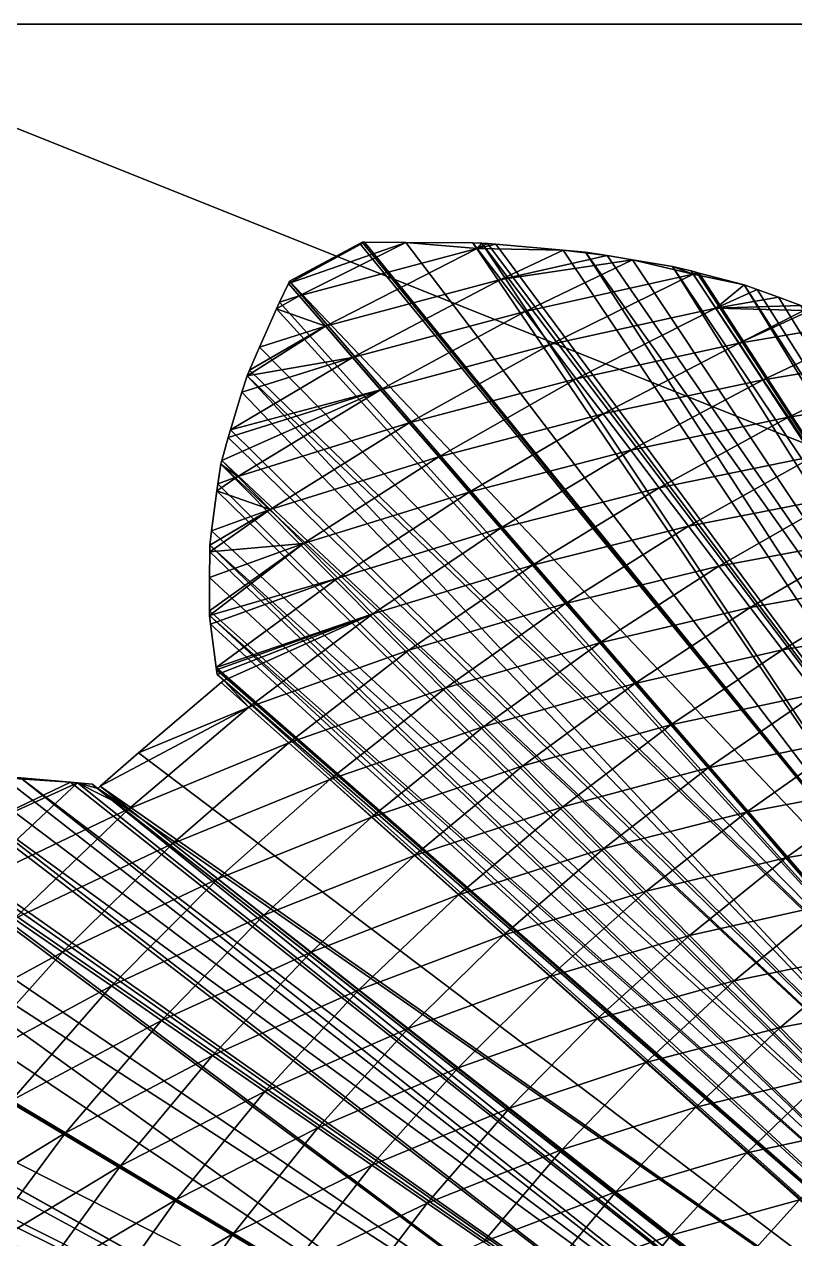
# Model space of a CAD drawing. Extents: x -33.1 to 33.1, y -27.2 to 27.2.
# Drawn here: x -22.09 to -13.72, y 11.81 to 25 of the extents above; entities that cross this region are included whole.
import ezdxf

# ---------------------------------------------------------------- set-up
doc = ezdxf.new("R2010")
doc.units = 0
doc.header["$MEASUREMENT"] = 0
for name, color, linetype in [('ObjLayer', 2, 'Continuous'), ('STL2DXF', 7, 'Continuous'), ('Temp', 7, 'Continuous')]:
    doc.layers.add(name, color=color, linetype=linetype)

msp = doc.modelspace()

# ---------------------------------------------------------------- linework, layer by layer
at = {"layer": 'ObjLayer'}
for p, q in [((-25, 25), (25, 25)), ((-25, 25, 4), (25, 25, 4)), ((-18.443, 22.621, 28.04), (-19.207, 22.211, 27.908)), ((-18.393, 22.634, 28.021), (-18.443, 22.621, 28.04)), ((-17.944, 22.631, 27.6), (-18.393, 22.634, 28.021)), ((-11.269, 13.849, 36.5), (-18.393, 22.634, 28.021)), ((-17.216, 22.627, 26.917), (-17.944, 22.631, 27.6)), ((-17.118, 22.624, 26.828), (-17.216, 22.627, 26.917)), ((-17.056, 22.619, 26.764), (-17.118, 22.624, 26.828)), ((-16.969, 22.612, 26.674), (-17.056, 22.619, 26.764)), ((-16.237, 22.547, 25.926), (-16.969, 22.612, 26.674)), ((-15.993, 22.525, 25.677), (-16.237, 22.547, 25.926)), ((-15.758, 22.488, 25.405), (-15.993, 22.525, 25.677)), ((-15.482, 22.443, 25.09), (-15.758, 22.488, 25.405)), ((-15.049, 22.371, 24.596), (-15.482, 22.443, 25.09)), ((-14.848, 22.322, 24.336), (-15.049, 22.371, 24.596)), ((-14.783, 22.305, 24.253), (-14.848, 22.322, 24.336)), ((-14.758, 22.299, 24.222), (-14.783, 22.305, 24.253)), ((-14.272, 22.17, 23.614), (-14.758, 22.299, 24.222)), ((-19.22, 22.186, 27.868), (-19.316, 21.984, 27.561)), ((-19.207, 22.211, 27.908), (-19.22, 22.186, 27.868)), ((-19.22, 22.186, 27.868), (-11.678, 13.506, 36.5)), ((-14.13, 22.119, 23.412), (-14.272, 22.17, 23.614)), ((-13.899, 22.037, 23.084), (-14.13, 22.119, 23.412)), ((-13.656, 21.948, 22.743), (-13.899, 22.037, 23.084)), ((-19.348, 21.912, 27.455), (-19.534, 21.496, 26.843)), ((-19.316, 21.984, 27.561), (-19.348, 21.912, 27.455)), ((-19.534, 21.496, 26.843), (-19.641, 21.244, 26.483)), ((-19.641, 21.244, 26.483), (-19.667, 21.182, 26.394)), ((-19.667, 21.182, 26.394), (-19.725, 21.004, 26.125)), ((-19.725, 21.004, 26.125), (-19.848, 20.595, 25.523)), ((-19.848, 20.595, 25.523), (-19.872, 20.514, 25.403)), ((-19.872, 20.514, 25.403), (-19.941, 20.265, 25.05)), ((-19.952, 20.223, 24.992), (-19.985, 20.011, 24.68)), ((-19.941, 20.265, 25.05), (-19.952, 20.223, 24.992)), ((-19.996, 19.935, 24.571), (-20.055, 19.499, 23.952)), ((-19.985, 20.011, 24.68), (-19.996, 19.935, 24.571)), ((-20.055, 19.499, 23.952), (-20.073, 19.345, 23.738)), ((-20.074, 19.271, 23.63), (-20.078, 18.993, 23.22)), ((-20.073, 19.345, 23.738), (-20.074, 19.271, 23.63)), ((-20.078, 18.993, 23.22), (-20.077, 18.631, 22.703)), ((-20.077, 18.631, 22.703), (-20.077, 18.58, 22.631)), ((-20.077, 18.58, 22.631), (-20.066, 18.488, 22.489)), ((-20.066, 18.488, 22.489), (-20.004, 18.016, 21.791)), ((-20.004, 18.016, 21.791), (-20, 17.991, 21.754)), ((-20, 17.991, 21.754), (-19.993, 17.94, 21.68)), ((-19.993, 17.94, 21.68), (-19.922, 17.876, 21.536)), ((-19.949, 17.853, 21.53), (-20.846, 17.088, 21.363)), ((-19.922, 17.876, 21.536), (-19.949, 17.853, 21.53)), ((-9.335, 8.385, 36.5), (-19.922, 17.876, 21.536)), ((-20.846, 17.088, 21.363), (-21.263, 16.727, 21.288)), ((-21.584, 16.771, 21.631), (-22.129, 16.817, 22.194)), ((-21.511, 16.764, 21.557), (-21.584, 16.771, 21.631)), ((-21.349, 16.749, 21.393), (-21.511, 16.764, 21.557)), ((-21.29, 16.703, 21.284), (-21.349, 16.749, 21.393)), ((-21.263, 16.727, 21.288), (-21.29, 16.703, 21.284)), ((-21.263, 16.727, 21.288), (-9.894, 7.759, 36.5)), ((-15.324, 9.161, 36.5), (-27.009, 16.176, 26.274)), ((-27.688, 15.443, 26.16), (-15.591, 8.699, 36.5))]:
    msp.add_line(p, q, dxfattribs=at)
at = {"layer": 'STL2DXF'}
for points in [[(25, 5), (-25, 25), (25, 25)], [(-25, 5, 4), (25, 25, 4), (-25, 25, 4)], [(25, 25, 4), (-25, 5, 4), (-1.71, 11.885, 4)], [(25, 25, 4), (-25, 25), (-25, 25, 4)], [(-25, 25), (25, 25, 4), (25, 25)], [(-17.944, 22.631, 27.6), (-19.22, 22.186, 27.868), (-18.393, 22.634, 28.021)], [(-18.393, 22.634, 28.021), (-19.22, 22.186, 27.868), (-18.443, 22.621, 28.04)], [(-17.944, 22.631, 27.6), (-19.103, 22.05, 27.482), (-19.22, 22.186, 27.868)], [(-18.443, 22.621, 28.04), (-19.22, 22.186, 27.868), (-19.207, 22.211, 27.908)], [(-17.171, 22.567, 26.753), (-19.103, 22.05, 27.482), (-17.944, 22.631, 27.6)], [(-17.171, 22.567, 26.753), (-18.817, 21.721, 26.579), (-19.103, 22.05, 27.482)], [(-16.914, 22.229, 25.859), (-18.817, 21.721, 26.579), (-17.171, 22.567, 26.753)], [(-17.171, 22.567, 26.753), (-17.944, 22.631, 27.6), (-17.216, 22.627, 26.917)], [(-17.118, 22.624, 26.828), (-17.171, 22.567, 26.753), (-17.216, 22.627, 26.917)], [(-17.056, 22.619, 26.764), (-17.171, 22.567, 26.753), (-17.118, 22.624, 26.828)], [(-16.969, 22.612, 26.674), (-17.171, 22.567, 26.753), (-17.056, 22.619, 26.764)], [(-16.237, 22.547, 25.926), (-17.171, 22.567, 26.753), (-16.969, 22.612, 26.674)], [(-16.237, 22.547, 25.926), (-16.914, 22.229, 25.859), (-17.171, 22.567, 26.753)], [(-15.758, 22.488, 25.405), (-16.914, 22.229, 25.859), (-16.237, 22.547, 25.926)], [(-15.482, 22.443, 25.09), (-16.914, 22.229, 25.859), (-15.758, 22.488, 25.405)], [(-15.482, 22.443, 25.09), (-16.649, 21.881, 24.972), (-16.914, 22.229, 25.859)], [(-14.825, 22.287, 24.25), (-16.649, 21.881, 24.972), (-15.482, 22.443, 25.09)], [(-15.758, 22.488, 25.405), (-16.237, 22.547, 25.926), (-15.993, 22.525, 25.677)], [(-14.825, 22.287, 24.25), (-15.482, 22.443, 25.09), (-15.049, 22.371, 24.596)], [(-14.825, 22.287, 24.25), (-16.376, 21.522, 24.09), (-16.649, 21.881, 24.972)], [(-14.579, 21.918, 23.371), (-16.376, 21.522, 24.09), (-14.825, 22.287, 24.25)], [(-14.825, 22.287, 24.25), (-15.049, 22.371, 24.596), (-14.848, 22.322, 24.336)], [(-14.783, 22.305, 24.253), (-14.825, 22.287, 24.25), (-14.848, 22.322, 24.336)], [(-14.758, 22.299, 24.222), (-14.825, 22.287, 24.25), (-14.783, 22.305, 24.253)], [(-14.272, 22.17, 23.614), (-14.825, 22.287, 24.25), (-14.758, 22.299, 24.222)], [(-14.272, 22.17, 23.614), (-14.579, 21.918, 23.371), (-14.825, 22.287, 24.25)], [(-19.103, 22.05, 27.482), (-19.316, 21.984, 27.561), (-19.22, 22.186, 27.868)], [(-16.914, 22.229, 25.859), (-18.523, 21.381, 25.683), (-18.817, 21.721, 26.579)], [(-16.649, 21.881, 24.972), (-18.523, 21.381, 25.683), (-16.914, 22.229, 25.859)], [(-14.13, 22.119, 23.412), (-14.579, 21.918, 23.371), (-14.272, 22.17, 23.614)], [(-12.829, 22.224, 22.631), (-14.325, 21.536, 22.496), (-13.623, 21.894, 22.623)], [(-12.602, 21.831, 21.755), (-14.325, 21.536, 22.496), (-12.829, 22.224, 22.631)], [(-18.817, 21.721, 26.579), (-19.348, 21.912, 27.455), (-19.103, 22.05, 27.482)], [(-19.103, 22.05, 27.482), (-19.348, 21.912, 27.455), (-19.316, 21.984, 27.561)], [(-13.899, 22.037, 23.084), (-14.579, 21.918, 23.371), (-14.13, 22.119, 23.412)], [(-13.656, 21.948, 22.743), (-14.579, 21.918, 23.371), (-13.899, 22.037, 23.084)], [(-18.817, 21.721, 26.579), (-19.534, 21.496, 26.843), (-19.348, 21.912, 27.455)], [(-14.579, 21.918, 23.371), (-16.094, 21.152, 23.213), (-16.376, 21.522, 24.09)], [(-14.325, 21.536, 22.496), (-16.094, 21.152, 23.213), (-14.579, 21.918, 23.371)], [(-13.623, 21.894, 22.623), (-14.579, 21.918, 23.371), (-13.656, 21.948, 22.743)], [(-13.623, 21.894, 22.623), (-14.325, 21.536, 22.496), (-14.579, 21.918, 23.371)], [(-16.649, 21.881, 24.972), (-18.22, 21.031, 24.795), (-18.523, 21.381, 25.683)], [(-16.376, 21.522, 24.09), (-18.22, 21.031, 24.795), (-16.649, 21.881, 24.972)], [(-12.602, 21.831, 21.755), (-14.063, 21.141, 21.624), (-14.325, 21.536, 22.496)], [(-12.366, 21.422, 20.881), (-14.063, 21.141, 21.624), (-12.602, 21.831, 21.755)], [(-18.523, 21.381, 25.683), (-19.667, 21.182, 26.394), (-18.817, 21.721, 26.579)], [(-18.817, 21.721, 26.579), (-19.667, 21.182, 26.394), (-19.641, 21.244, 26.483)], [(-18.817, 21.721, 26.579), (-19.641, 21.244, 26.483), (-19.534, 21.496, 26.843)], [(-16.376, 21.522, 24.09), (-17.908, 20.672, 23.913), (-18.22, 21.031, 24.795)], [(-16.094, 21.152, 23.213), (-17.908, 20.672, 23.913), (-16.376, 21.522, 24.09)], [(-14.325, 21.536, 22.496), (-15.803, 20.769, 22.341), (-16.094, 21.152, 23.213)], [(-14.063, 21.141, 21.624), (-15.803, 20.769, 22.341), (-14.325, 21.536, 22.496)], [(-18.22, 21.031, 24.795), (-19.848, 20.595, 25.523), (-18.523, 21.381, 25.683)], [(-18.523, 21.381, 25.683), (-19.848, 20.595, 25.523), (-19.725, 21.004, 26.125)], [(-18.523, 21.381, 25.683), (-19.725, 21.004, 26.125), (-19.667, 21.182, 26.394)], [(-12.366, 21.422, 20.881), (-13.791, 20.733, 20.755), (-14.063, 21.141, 21.624)], [(-12.122, 20.999, 20.007), (-13.791, 20.733, 20.755), (-12.366, 21.422, 20.881)], [(-16.094, 21.152, 23.213), (-17.587, 20.302, 23.038), (-17.908, 20.672, 23.913)], [(-15.803, 20.769, 22.341), (-17.587, 20.302, 23.038), (-16.094, 21.152, 23.213)], [(-14.063, 21.141, 21.624), (-15.503, 20.375, 21.473), (-15.803, 20.769, 22.341)], [(-13.791, 20.733, 20.755), (-15.503, 20.375, 21.473), (-14.063, 21.141, 21.624)], [(-18.22, 21.031, 24.795), (-19.941, 20.265, 25.05), (-19.872, 20.514, 25.403)], [(-18.22, 21.031, 24.795), (-19.769, 20.09, 24.602), (-19.941, 20.265, 25.05)], [(-18.22, 21.031, 24.795), (-19.872, 20.514, 25.403), (-19.848, 20.595, 25.523)], [(-17.908, 20.672, 23.913), (-19.769, 20.09, 24.602), (-18.22, 21.031, 24.795)], [(-12.122, 20.999, 20.007), (-13.51, 20.31, 19.888), (-13.791, 20.733, 20.755)], [(-15.803, 20.769, 22.341), (-17.258, 19.921, 22.169), (-17.587, 20.302, 23.038)], [(-15.503, 20.375, 21.473), (-17.258, 19.921, 22.169), (-15.803, 20.769, 22.341)], [(-13.791, 20.733, 20.755), (-15.193, 19.968, 20.609), (-15.503, 20.375, 21.473)], [(-13.51, 20.31, 19.888), (-15.193, 19.968, 20.609), (-13.791, 20.733, 20.755)], [(-17.908, 20.672, 23.913), (-19.416, 19.732, 23.721), (-19.769, 20.09, 24.602)], [(-17.587, 20.302, 23.038), (-19.416, 19.732, 23.721), (-17.908, 20.672, 23.913)], [(-15.503, 20.375, 21.473), (-16.918, 19.529, 21.305), (-17.258, 19.921, 22.169)], [(-15.193, 19.968, 20.609), (-16.918, 19.529, 21.305), (-15.503, 20.375, 21.473)], [(-13.51, 20.31, 19.888), (-14.874, 19.549, 19.749), (-15.193, 19.968, 20.609)], [(-13.22, 19.874, 19.023), (-14.874, 19.549, 19.749), (-13.51, 20.31, 19.888)], [(-19.769, 20.09, 24.602), (-19.985, 20.011, 24.68), (-19.952, 20.223, 24.992)], [(-19.769, 20.09, 24.602), (-19.952, 20.223, 24.992), (-19.941, 20.265, 25.05)], [(-17.587, 20.302, 23.038), (-19.055, 19.364, 22.847), (-19.416, 19.732, 23.721)], [(-17.258, 19.921, 22.169), (-19.055, 19.364, 22.847), (-17.587, 20.302, 23.038)], [(-19.769, 20.09, 24.602), (-19.996, 19.935, 24.571), (-19.985, 20.011, 24.68)], [(-19.416, 19.732, 23.721), (-19.996, 19.935, 24.571), (-19.769, 20.09, 24.602)], [(-19.416, 19.732, 23.721), (-20.055, 19.499, 23.952), (-19.996, 19.935, 24.571)], [(-17.258, 19.921, 22.169), (-18.683, 18.987, 21.981), (-19.055, 19.364, 22.847)], [(-16.918, 19.529, 21.305), (-18.683, 18.987, 21.981), (-17.258, 19.921, 22.169)], [(-15.193, 19.968, 20.609), (-16.569, 19.126, 20.447), (-16.918, 19.529, 21.305)], [(-14.874, 19.549, 19.749), (-16.569, 19.126, 20.447), (-15.193, 19.968, 20.609)], [(-13.22, 19.874, 19.023), (-14.545, 19.116, 18.892), (-14.874, 19.549, 19.749)], [(-12.919, 19.422, 18.161), (-14.545, 19.116, 18.892), (-13.22, 19.874, 19.023)], [(-19.055, 19.364, 22.847), (-20.074, 19.271, 23.63), (-19.416, 19.732, 23.721)], [(-19.416, 19.732, 23.721), (-20.074, 19.271, 23.63), (-20.073, 19.345, 23.738)], [(-19.416, 19.732, 23.721), (-20.073, 19.345, 23.738), (-20.055, 19.499, 23.952)], [(-16.918, 19.529, 21.305), (-18.303, 18.6, 21.122), (-18.683, 18.987, 21.981)], [(-16.569, 19.126, 20.447), (-18.303, 18.6, 21.122), (-16.918, 19.529, 21.305)], [(-14.874, 19.549, 19.749), (-16.209, 18.711, 19.593), (-16.569, 19.126, 20.447)], [(-14.545, 19.116, 18.892), (-16.209, 18.711, 19.593), (-14.874, 19.549, 19.749)], [(-12.919, 19.422, 18.161), (-14.204, 18.669, 18.038), (-14.545, 19.116, 18.892)], [(-12.608, 18.955, 17.3), (-14.204, 18.669, 18.038), (-12.919, 19.422, 18.161)], [(-19.055, 19.364, 22.847), (-20.078, 18.993, 23.22), (-20.074, 19.271, 23.63)], [(-19.055, 19.364, 22.847), (-20.077, 18.631, 22.703), (-20.078, 18.993, 23.22)], [(-18.683, 18.987, 21.981), (-20.077, 18.58, 22.631), (-19.055, 19.364, 22.847)], [(-19.055, 19.364, 22.847), (-20.077, 18.58, 22.631), (-20.077, 18.631, 22.703)], [(-16.569, 19.126, 20.447), (-17.912, 18.203, 20.269), (-18.303, 18.6, 21.122)], [(-16.209, 18.711, 19.593), (-17.912, 18.203, 20.269), (-16.569, 19.126, 20.447)], [(-14.545, 19.116, 18.892), (-15.839, 18.284, 18.744), (-16.209, 18.711, 19.593)], [(-14.204, 18.669, 18.038), (-15.839, 18.284, 18.744), (-14.545, 19.116, 18.892)], [(-18.683, 18.987, 21.981), (-20.066, 18.488, 22.489), (-20.077, 18.58, 22.631)], [(-18.683, 18.987, 21.981), (-20.004, 18.016, 21.791), (-20.066, 18.488, 22.489)], [(-18.303, 18.6, 21.122), (-20.004, 18.016, 21.791), (-18.683, 18.987, 21.981)], [(-12.608, 18.955, 17.3), (-13.854, 18.208, 17.188), (-14.204, 18.669, 18.038)], [(-12.286, 18.471, 16.441), (-13.854, 18.208, 17.188), (-12.608, 18.955, 17.3)], [(-18.303, 18.6, 21.122), (-20, 17.991, 21.754), (-20.004, 18.016, 21.791)], [(-18.303, 18.6, 21.122), (-19.993, 17.94, 21.68), (-20, 17.991, 21.754)], [(-18.303, 18.6, 21.122), (-19.922, 17.876, 21.536), (-19.993, 17.94, 21.68)], [(-18.303, 18.6, 21.122), (-19.65, 17.585, 20.926), (-19.922, 17.876, 21.536)], [(-17.912, 18.203, 20.269), (-19.65, 17.585, 20.926), (-18.303, 18.6, 21.122)], [(-16.209, 18.711, 19.593), (-17.51, 17.795, 19.422), (-17.912, 18.203, 20.269)], [(-15.839, 18.284, 18.744), (-17.51, 17.795, 19.422), (-16.209, 18.711, 19.593)], [(-14.204, 18.669, 18.038), (-15.458, 17.844, 17.899), (-15.839, 18.284, 18.744)], [(-13.854, 18.208, 17.188), (-15.458, 17.844, 17.899), (-14.204, 18.669, 18.038)], [(-12.286, 18.471, 16.441), (-13.491, 17.732, 16.339), (-13.854, 18.208, 17.188)], [(-17.912, 18.203, 20.269), (-19.216, 17.197, 20.079), (-19.65, 17.585, 20.926)], [(-17.51, 17.795, 19.422), (-19.216, 17.197, 20.079), (-17.912, 18.203, 20.269)], [(-15.839, 18.284, 18.744), (-17.098, 17.377, 18.581), (-17.51, 17.795, 19.422)], [(-15.458, 17.844, 17.899), (-17.098, 17.377, 18.581), (-15.839, 18.284, 18.744)], [(-13.854, 18.208, 17.188), (-15.066, 17.392, 17.058), (-15.458, 17.844, 17.899)], [(-13.491, 17.732, 16.339), (-15.066, 17.392, 17.058), (-13.854, 18.208, 17.188)], [(-19.65, 17.585, 20.926), (-20.846, 17.088, 21.363), (-19.949, 17.853, 21.53)], [(-19.65, 17.585, 20.926), (-19.949, 17.853, 21.53), (-19.922, 17.876, 21.536)], [(-15.458, 17.844, 17.899), (-16.675, 16.947, 17.745), (-17.098, 17.377, 18.581)], [(-15.066, 17.392, 17.058), (-16.675, 16.947, 17.745), (-15.458, 17.844, 17.899)], [(-17.51, 17.795, 19.422), (-18.771, 16.799, 19.239), (-19.216, 17.197, 20.079)], [(-17.098, 17.377, 18.581), (-18.771, 16.799, 19.239), (-17.51, 17.795, 19.422)], [(-13.491, 17.732, 16.339), (-14.662, 16.926, 16.221), (-15.066, 17.392, 17.058)], [(-13.117, 17.24, 15.494), (-14.662, 16.926, 16.221), (-13.491, 17.732, 16.339)], [(-19.65, 17.585, 20.926), (-21.263, 16.727, 21.288), (-20.846, 17.088, 21.363)], [(-19.65, 17.585, 20.926), (-20.951, 16.481, 20.722), (-21.263, 16.727, 21.288)], [(-19.216, 17.197, 20.079), (-20.951, 16.481, 20.722), (-19.65, 17.585, 20.926)], [(-17.098, 17.377, 18.581), (-18.316, 16.392, 18.406), (-18.771, 16.799, 19.239)], [(-16.675, 16.947, 17.745), (-18.316, 16.392, 18.406), (-17.098, 17.377, 18.581)], [(-15.066, 17.392, 17.058), (-16.241, 16.505, 16.915), (-16.675, 16.947, 17.745)], [(-14.662, 16.926, 16.221), (-16.241, 16.505, 16.915), (-15.066, 17.392, 17.058)], [(-19.216, 17.197, 20.079), (-20.473, 16.105, 19.881), (-20.951, 16.481, 20.722)], [(-18.771, 16.799, 19.239), (-20.473, 16.105, 19.881), (-19.216, 17.197, 20.079)], [(-13.117, 17.24, 15.494), (-14.246, 16.446, 15.387), (-14.662, 16.926, 16.221)], [(-12.731, 16.733, 14.651), (-14.246, 16.446, 15.387), (-13.117, 17.24, 15.494)], [(-16.675, 16.947, 17.745), (-17.85, 15.975, 17.58), (-18.316, 16.392, 18.406)], [(-16.241, 16.505, 16.915), (-17.85, 15.975, 17.58), (-16.675, 16.947, 17.745)], [(-14.662, 16.926, 16.221), (-15.794, 16.052, 16.089), (-16.241, 16.505, 16.915)], [(-14.246, 16.446, 15.387), (-15.794, 16.052, 16.089), (-14.662, 16.926, 16.221)], [(-21.584, 16.771, 21.631), (-23.215, 15.988, 22.214), (-22.308, 16.818, 22.362)], [(-21.511, 16.764, 21.557), (-23.215, 15.988, 22.214), (-21.584, 16.771, 21.631)], [(-21.511, 16.764, 21.557), (-22.71, 15.641, 21.357), (-23.215, 15.988, 22.214)], [(-20.951, 16.481, 20.722), (-22.71, 15.641, 21.357), (-21.511, 16.764, 21.557)], [(-21.584, 16.771, 21.631), (-22.308, 16.818, 22.362), (-22.129, 16.817, 22.194)], [(-20.951, 16.481, 20.722), (-21.511, 16.764, 21.557), (-21.29, 16.703, 21.284)], [(-21.29, 16.703, 21.284), (-21.511, 16.764, 21.557), (-21.349, 16.749, 21.393)], [(-18.771, 16.799, 19.239), (-19.984, 15.721, 19.048), (-20.473, 16.105, 19.881)], [(-18.316, 16.392, 18.406), (-19.984, 15.721, 19.048), (-18.771, 16.799, 19.239)], [(-20.951, 16.481, 20.722), (-21.29, 16.703, 21.284), (-21.263, 16.727, 21.288)], [(-12.731, 16.733, 14.651), (-13.818, 15.951, 14.557), (-14.246, 16.446, 15.387)], [(-12.332, 16.208, 13.811), (-13.818, 15.951, 14.557), (-12.731, 16.733, 14.651)], [(-16.241, 16.505, 16.915), (-17.372, 15.547, 16.759), (-17.85, 15.975, 17.58)], [(-15.794, 16.052, 16.089), (-17.372, 15.547, 16.759), (-16.241, 16.505, 16.915)], [(-20.951, 16.481, 20.722), (-22.196, 15.287, 20.512), (-22.71, 15.641, 21.357)], [(-20.473, 16.105, 19.881), (-22.196, 15.287, 20.512), (-20.951, 16.481, 20.722)], [(-18.316, 16.392, 18.406), (-19.485, 15.328, 18.223), (-19.984, 15.721, 19.048)], [(-17.85, 15.975, 17.58), (-19.485, 15.328, 18.223), (-18.316, 16.392, 18.406)], [(-14.246, 16.446, 15.387), (-15.336, 15.586, 15.267), (-15.794, 16.052, 16.089)], [(-13.818, 15.951, 14.557), (-15.336, 15.586, 15.267), (-14.246, 16.446, 15.387)], [(-20.473, 16.105, 19.881), (-21.673, 14.926, 19.677), (-22.196, 15.287, 20.512)], [(-19.984, 15.721, 19.048), (-21.673, 14.926, 19.677), (-20.473, 16.105, 19.881)], [(-12.332, 16.208, 13.811), (-13.376, 15.441, 13.731), (-13.818, 15.951, 14.557)], [(-17.85, 15.975, 17.58), (-18.974, 14.927, 17.406), (-19.485, 15.328, 18.223)], [(-17.372, 15.547, 16.759), (-18.974, 14.927, 17.406), (-17.85, 15.975, 17.58)], [(-15.794, 16.052, 16.089), (-16.883, 15.109, 15.945), (-17.372, 15.547, 16.759)], [(-15.336, 15.586, 15.267), (-16.883, 15.109, 15.945), (-15.794, 16.052, 16.089)], [(-13.818, 15.951, 14.557), (-14.864, 15.107, 14.45), (-15.336, 15.586, 15.267)], [(-13.376, 15.441, 13.731), (-14.864, 15.107, 14.45), (-13.818, 15.951, 14.557)], [(-19.984, 15.721, 19.048), (-21.139, 14.559, 18.851), (-21.673, 14.926, 19.677)], [(-19.485, 15.328, 18.223), (-21.139, 14.559, 18.851), (-19.984, 15.721, 19.048)], [(-16.381, 14.66, 15.135), (-16.883, 15.109, 15.945), (-15.336, 15.586, 15.267)], [(-16.381, 14.66, 15.135), (-15.336, 15.586, 15.267), (-14.864, 15.107, 14.45)], [(-18.453, 14.517, 16.596), (-18.974, 14.927, 17.406), (-17.372, 15.547, 16.759)], [(-18.453, 14.517, 16.596), (-17.372, 15.547, 16.759), (-16.883, 15.109, 15.945)], [(-14.379, 14.614, 13.637), (-14.864, 15.107, 14.45), (-13.376, 15.441, 13.731)], [(-14.379, 14.614, 13.637), (-13.376, 15.441, 13.731), (-12.92, 14.916, 12.907)], [(-20.596, 14.185, 18.035), (-21.139, 14.559, 18.851), (-19.485, 15.328, 18.223)], [(-20.596, 14.185, 18.035), (-19.485, 15.328, 18.223), (-18.974, 14.927, 17.406)], [(-23.375, 14, 20.301), (-22.196, 15.287, 20.512), (-21.673, 14.926, 19.677)], [(-17.92, 14.098, 15.793), (-18.453, 14.517, 16.596), (-16.883, 15.109, 15.945)], [(-17.92, 14.098, 15.793), (-16.883, 15.109, 15.945), (-16.381, 14.66, 15.135)], [(-15.866, 14.2, 14.331), (-16.381, 14.66, 15.135), (-14.864, 15.107, 14.45)], [(-15.866, 14.2, 14.331), (-14.864, 15.107, 14.45), (-14.379, 14.614, 13.637)], [(-22.806, 13.66, 19.472), (-23.375, 14, 20.301), (-21.673, 14.926, 19.677)], [(-22.806, 13.66, 19.472), (-21.673, 14.926, 19.677), (-21.139, 14.559, 18.851)], [(-20.042, 13.803, 17.227), (-20.596, 14.185, 18.035), (-18.974, 14.927, 17.406)], [(-20.042, 13.803, 17.227), (-18.974, 14.927, 17.406), (-18.453, 14.517, 16.596)], [(-13.881, 14.108, 12.828), (-14.379, 14.614, 13.637), (-12.92, 14.916, 12.907)], [(-13.881, 14.108, 12.828), (-12.92, 14.916, 12.907), (-12.451, 14.374, 12.087)], [(-17.375, 13.669, 14.996), (-17.92, 14.098, 15.793), (-16.381, 14.66, 15.135)], [(-17.375, 13.669, 14.996), (-16.381, 14.66, 15.135), (-15.866, 14.2, 14.331)], [(-22.228, 13.314, 18.654), (-22.806, 13.66, 19.472), (-21.139, 14.559, 18.851)], [(-22.228, 13.314, 18.654), (-21.139, 14.559, 18.851), (-20.596, 14.185, 18.035)], [(-19.477, 13.414, 16.428), (-20.042, 13.803, 17.227), (-18.453, 14.517, 16.596)], [(-19.477, 13.414, 16.428), (-18.453, 14.517, 16.596), (-17.92, 14.098, 15.793)], [(-15.338, 13.728, 13.532), (-15.866, 14.2, 14.331), (-14.379, 14.614, 13.637)], [(-15.338, 13.728, 13.532), (-14.379, 14.614, 13.637), (-13.881, 14.108, 12.828)], [(-13.368, 13.587, 12.023), (-13.881, 14.108, 12.828), (-12.451, 14.374, 12.087)], [(-21.64, 12.962, 17.846), (-22.228, 13.314, 18.654), (-20.596, 14.185, 18.035)], [(-21.64, 12.962, 17.846), (-20.596, 14.185, 18.035), (-20.042, 13.803, 17.227)], [(-16.818, 13.231, 14.205), (-17.375, 13.669, 14.996), (-15.866, 14.2, 14.331)], [(-16.818, 13.231, 14.205), (-15.866, 14.2, 14.331), (-15.338, 13.728, 13.532)], [(-18.901, 13.018, 15.636), (-19.477, 13.414, 16.428), (-17.92, 14.098, 15.793)], [(-18.901, 13.018, 15.636), (-17.92, 14.098, 15.793), (-17.375, 13.669, 14.996)], [(-14.797, 13.243, 12.738), (-15.338, 13.728, 13.532), (-13.881, 14.108, 12.828)], [(-14.797, 13.243, 12.738), (-13.881, 14.108, 12.828), (-13.368, 13.587, 12.023)], [(-21.043, 12.604, 17.048), (-21.64, 12.962, 17.846), (-20.042, 13.803, 17.227)], [(-21.043, 12.604, 17.048), (-20.042, 13.803, 17.227), (-19.477, 13.414, 16.428)], [(-16.247, 12.782, 13.419), (-16.818, 13.231, 14.205), (-15.338, 13.728, 13.532)], [(-16.247, 12.782, 13.419), (-15.338, 13.728, 13.532), (-14.797, 13.243, 12.738)], [(-18.313, 12.613, 14.851), (-18.901, 13.018, 15.636), (-17.375, 13.669, 14.996)], [(-18.313, 12.613, 14.851), (-17.375, 13.669, 14.996), (-16.818, 13.231, 14.205)], [(-14.241, 12.746, 11.948), (-14.797, 13.243, 12.738), (-13.368, 13.587, 12.023)], [(-14.241, 12.746, 11.948), (-13.368, 13.587, 12.023), (-12.84, 13.05, 11.222)], [(-20.435, 12.24, 16.259), (-21.043, 12.604, 17.048), (-19.477, 13.414, 16.428)], [(-20.435, 12.24, 16.259), (-19.477, 13.414, 16.428), (-18.901, 13.018, 15.636)], [(-23.238, 11.986, 18.461), (-22.228, 13.314, 18.654), (-21.64, 12.962, 17.846)], [(-17.714, 12.201, 14.073), (-18.313, 12.613, 14.851), (-16.818, 13.231, 14.205)], [(-17.714, 12.201, 14.073), (-16.818, 13.231, 14.205), (-16.247, 12.782, 13.419)], [(-15.663, 12.323, 12.639), (-16.247, 12.782, 13.419), (-14.797, 13.243, 12.738)], [(-15.663, 12.323, 12.639), (-14.797, 13.243, 12.738), (-14.241, 12.746, 11.948)], [(-22.608, 11.661, 17.662), (-23.238, 11.986, 18.461), (-21.64, 12.962, 17.846)], [(-22.608, 11.661, 17.662), (-21.64, 12.962, 17.846), (-21.043, 12.604, 17.048)], [(-19.817, 11.87, 15.478), (-20.435, 12.24, 16.259), (-18.901, 13.018, 15.636)], [(-19.817, 11.87, 15.478), (-18.901, 13.018, 15.636), (-18.313, 12.613, 14.851)], [(-13.67, 12.235, 11.162), (-14.241, 12.746, 11.948), (-12.84, 13.05, 11.222)], [(-17.101, 11.779, 13.301), (-17.714, 12.201, 14.073), (-16.247, 12.782, 13.419)], [(-17.101, 11.779, 13.301), (-16.247, 12.782, 13.419), (-15.663, 12.323, 12.639)], [(-15.065, 11.853, 11.864), (-15.663, 12.323, 12.639), (-14.241, 12.746, 11.948)], [(-15.065, 11.853, 11.864), (-14.241, 12.746, 11.948), (-13.67, 12.235, 11.162)], [(-21.968, 11.331, 16.873), (-22.608, 11.661, 17.662), (-21.043, 12.604, 17.048)], [(-21.968, 11.331, 16.873), (-21.043, 12.604, 17.048), (-20.435, 12.24, 16.259)], [(-19.188, 11.494, 14.706), (-19.817, 11.87, 15.478), (-18.313, 12.613, 14.851)], [(-19.188, 11.494, 14.706), (-18.313, 12.613, 14.851), (-17.714, 12.201, 14.073)], [(-16.476, 11.348, 12.536), (-17.101, 11.779, 13.301), (-15.663, 12.323, 12.639)], [(-16.476, 11.348, 12.536), (-15.663, 12.323, 12.639), (-15.065, 11.853, 11.864)], [(-21.319, 10.997, 16.094), (-21.968, 11.331, 16.873), (-20.435, 12.24, 16.259)], [(-21.319, 10.997, 16.094), (-20.435, 12.24, 16.259), (-19.817, 11.87, 15.478)], [(-18.547, 11.11, 13.94), (-19.188, 11.494, 14.706), (-17.714, 12.201, 14.073)], [(-18.547, 11.11, 13.94), (-17.714, 12.201, 14.073), (-17.101, 11.779, 13.301)], [(-14.453, 11.371, 11.094), (-15.065, 11.853, 11.864), (-13.67, 12.235, 11.162)], [(-14.453, 11.371, 11.094), (-13.67, 12.235, 11.162), (-13.084, 11.711, 10.38)], [(-1.71, 11.885, 4), (-25, 5, 4), (-1.862, 11.827, 4)], [(-20.66, 10.657, 15.324), (-21.319, 10.997, 16.094), (-19.817, 11.87, 15.478)], [(-20.66, 10.657, 15.324), (-19.817, 11.87, 15.478), (-19.188, 11.494, 14.706)], [(-1.862, 11.827, 4), (-25, 5, 4), (-2.427, 11.595, 4)], [(-15.837, 10.908, 11.775), (-16.476, 11.348, 12.536), (-15.065, 11.853, 11.864)], [(-15.837, 10.908, 11.775), (-15.065, 11.853, 11.864), (-14.453, 11.371, 11.094)]]:
    msp.add_3dface(points, dxfattribs=at)
at = {"layer": 'Temp'}
for points in [[(-25, 25), (25, 5), (-25, 5)], [(-11.269, 13.849, 36.5), (-18.443, 22.621, 28.04), (-19.207, 22.211, 27.908)], [(-11.269, 13.849, 36.5), (-18.418, 22.634, 28.045), (-18.443, 22.621, 28.04)], [(-11.269, 13.849, 36.5), (-18.393, 22.634, 28.021), (-18.418, 22.634, 28.045)], [(-11.269, 13.849, 36.5), (-17.944, 22.631, 27.6), (-18.393, 22.634, 28.021)], [(-11.269, 13.849, 36.5), (-17.216, 22.627, 26.917), (-17.944, 22.631, 27.6)], [(-11.269, 13.849, 36.5), (-17.118, 22.624, 26.828), (-17.216, 22.627, 26.917)], [(-9.921, 13.112, 36.5), (-17.118, 22.624, 26.828), (-11.269, 13.849, 36.5)], [(-9.921, 13.112, 36.5), (-17.056, 22.619, 26.764), (-17.118, 22.624, 26.828)], [(-9.921, 13.112, 36.5), (-16.969, 22.612, 26.674), (-17.056, 22.619, 26.764)], [(-9.921, 13.112, 36.5), (-16.237, 22.547, 25.926), (-16.969, 22.612, 26.674)], [(-9.921, 13.112, 36.5), (-15.993, 22.525, 25.677), (-16.237, 22.547, 25.926)], [(-8.83, 12.435, 36.5), (-15.993, 22.525, 25.677), (-9.921, 13.112, 36.5)], [(-8.83, 12.435, 36.5), (-15.758, 22.488, 25.405), (-15.993, 22.525, 25.677)], [(-8.83, 12.435, 36.5), (-15.482, 22.443, 25.09), (-15.758, 22.488, 25.405)], [(-8.83, 12.435, 36.5), (-15.049, 22.371, 24.596), (-15.482, 22.443, 25.09)], [(-7.955, 11.822, 36.5), (-15.049, 22.371, 24.596), (-8.83, 12.435, 36.5)], [(-7.955, 11.822, 36.5), (-14.848, 22.322, 24.336), (-15.049, 22.371, 24.596)], [(-7.955, 11.822, 36.5), (-14.783, 22.305, 24.253), (-14.848, 22.322, 24.336)], [(-7.955, 11.822, 36.5), (-14.758, 22.299, 24.222), (-14.783, 22.305, 24.253)], [(-7.955, 11.822, 36.5), (-14.272, 22.17, 23.614), (-14.758, 22.299, 24.222)], [(-11.678, 13.506, 36.5), (-19.22, 22.186, 27.868), (-19.316, 21.984, 27.561)], [(-11.678, 13.506, 36.5), (-19.207, 22.211, 27.908), (-19.22, 22.186, 27.868)], [(-11.678, 13.506, 36.5), (-11.269, 13.849, 36.5), (-19.207, 22.211, 27.908)], [(-7.264, 11.279, 36.5), (-14.13, 22.119, 23.412), (-14.272, 22.17, 23.614)], [(-7.264, 11.279, 36.5), (-14.272, 22.17, 23.614), (-7.955, 11.822, 36.5)], [(-7.264, 11.279, 36.5), (-13.899, 22.037, 23.084), (-14.13, 22.119, 23.412)], [(-7.264, 11.279, 36.5), (-13.656, 21.948, 22.743), (-13.899, 22.037, 23.084)], [(-11.678, 13.506, 36.5), (-19.348, 21.912, 27.455), (-19.534, 21.496, 26.843)], [(-11.678, 13.506, 36.5), (-19.316, 21.984, 27.561), (-19.348, 21.912, 27.455)], [(-11.678, 13.506, 36.5), (-19.534, 21.496, 26.843), (-19.641, 21.244, 26.483)], [(-11.678, 13.506, 36.5), (-19.641, 21.244, 26.483), (-19.667, 21.182, 26.394)], [(-11.186, 12.051, 36.5), (-19.667, 21.182, 26.394), (-19.725, 21.004, 26.125)], [(-11.678, 13.506, 36.5), (-19.667, 21.182, 26.394), (-11.186, 12.051, 36.5)], [(-11.186, 12.051, 36.5), (-19.725, 21.004, 26.125), (-19.848, 20.595, 25.523)], [(-11.186, 12.051, 36.5), (-19.848, 20.595, 25.523), (-19.872, 20.514, 25.403)], [(-11.186, 12.051, 36.5), (-19.872, 20.514, 25.403), (-19.941, 20.265, 25.05)], [(-10.708, 10.859, 36.5), (-19.952, 20.223, 24.992), (-19.985, 20.011, 24.68)], [(-11.186, 12.051, 36.5), (-19.941, 20.265, 25.05), (-19.952, 20.223, 24.992)], [(-11.186, 12.051, 36.5), (-19.952, 20.223, 24.992), (-10.708, 10.859, 36.5)], [(-10.708, 10.859, 36.5), (-19.996, 19.935, 24.571), (-20.055, 19.499, 23.952)], [(-10.708, 10.859, 36.5), (-19.985, 20.011, 24.68), (-19.996, 19.935, 24.571)], [(-10.708, 10.859, 36.5), (-20.055, 19.499, 23.952), (-20.073, 19.345, 23.738)], [(-10.256, 9.891, 36.5), (-20.074, 19.271, 23.63), (-20.078, 18.993, 23.22)], [(-10.256, 9.891, 36.5), (-20.073, 19.345, 23.738), (-20.074, 19.271, 23.63)], [(-10.708, 10.859, 36.5), (-20.073, 19.345, 23.738), (-10.256, 9.891, 36.5)], [(-10.256, 9.891, 36.5), (-20.078, 18.993, 23.22), (-20.077, 18.631, 22.703)], [(-10.256, 9.891, 36.5), (-20.077, 18.631, 22.703), (-20.077, 18.58, 22.631)], [(-10.256, 9.891, 36.5), (-20.077, 18.58, 22.631), (-9.841, 9.116, 36.5)], [(-9.841, 9.116, 36.5), (-20.077, 18.58, 22.631), (-20.066, 18.488, 22.489)], [(-9.841, 9.116, 36.5), (-20.066, 18.488, 22.489), (-20.004, 18.016, 21.791)], [(-9.841, 9.116, 36.5), (-20.004, 18.016, 21.791), (-20, 17.991, 21.754)], [(-9.841, 9.116, 36.5), (-20, 17.991, 21.754), (-19.993, 17.94, 21.68)], [(-9.47, 8.507, 36.5), (-19.993, 17.94, 21.68), (-19.922, 17.876, 21.536)], [(-9.841, 9.116, 36.5), (-19.993, 17.94, 21.68), (-9.47, 8.507, 36.5)], [(-9.335, 8.385, 36.5), (-19.949, 17.853, 21.53), (-20.846, 17.088, 21.363)], [(-9.335, 8.385, 36.5), (-19.922, 17.876, 21.536), (-19.949, 17.853, 21.53)], [(-9.335, 8.385, 36.5), (-9.47, 8.507, 36.5), (-19.922, 17.876, 21.536)], [(-9.335, 8.385, 36.5), (-20.846, 17.088, 21.363), (-21.263, 16.727, 21.288)], [(-12.548, 8.666, 36.5), (-24.018, 16.751, 23.898), (-24.106, 16.744, 23.975)], [(-12.548, 8.666, 36.5), (-23.169, 16.813, 23.168), (-24.018, 16.751, 23.898)], [(-12.548, 8.666, 36.5), (-23.086, 16.819, 23.096), (-23.169, 16.813, 23.168)], [(-11.517, 8.389, 36.5), (-22.691, 16.82, 22.72), (-23.086, 16.819, 23.096)], [(-11.517, 8.389, 36.5), (-23.086, 16.819, 23.096), (-12.548, 8.666, 36.5)], [(-11.517, 8.389, 36.5), (-22.308, 16.818, 22.362), (-22.691, 16.82, 22.72)], [(-11.517, 8.389, 36.5), (-22.129, 16.817, 22.194), (-22.308, 16.818, 22.362)], [(-10.681, 8.115, 36.5), (-22.129, 16.817, 22.194), (-11.517, 8.389, 36.5)], [(-10.681, 8.115, 36.5), (-21.584, 16.771, 21.631), (-22.129, 16.817, 22.194)], [(-10.681, 8.115, 36.5), (-21.511, 16.764, 21.557), (-21.584, 16.771, 21.631)], [(-10.681, 8.115, 36.5), (-21.349, 16.749, 21.393), (-21.511, 16.764, 21.557)], [(-10.017, 7.855, 36.5), (-21.349, 16.749, 21.393), (-10.681, 8.115, 36.5)], [(-10.017, 7.855, 36.5), (-21.29, 16.703, 21.284), (-21.349, 16.749, 21.393)], [(-13.805, 8.929, 36.5), (-24.287, 16.726, 24.128), (-25.087, 16.594, 24.789)], [(-13.805, 8.929, 36.5), (-24.23, 16.734, 24.083), (-24.287, 16.726, 24.128)], [(-12.548, 8.666, 36.5), (-24.106, 16.744, 23.975), (-24.23, 16.734, 24.083)], [(-12.548, 8.666, 36.5), (-24.23, 16.734, 24.083), (-13.805, 8.929, 36.5)], [(-9.335, 8.385, 36.5), (-21.263, 16.727, 21.288), (-21.29, 16.703, 21.284)], [(-9.894, 7.759, 36.5), (-21.29, 16.703, 21.284), (-10.017, 7.855, 36.5)], [(-9.894, 7.759, 36.5), (-9.335, 8.385, 36.5), (-21.29, 16.703, 21.284)], [(-15.324, 9.161, 36.5), (-25.543, 16.519, 25.165), (-26.132, 16.381, 25.611)], [(-13.805, 8.929, 36.5), (-25.087, 16.594, 24.789), (-25.543, 16.519, 25.165)], [(-13.805, 8.929, 36.5), (-25.543, 16.519, 25.165), (-15.324, 9.161, 36.5)], [(-15.324, 9.161, 36.5), (-26.132, 16.381, 25.611), (-27.009, 16.176, 26.274)], [(-15.324, 9.161, 36.5), (-27.047, 16.166, 26.305), (-27.688, 15.443, 26.16)], [(-15.324, 9.161, 36.5), (-27.009, 16.176, 26.274), (-27.047, 16.166, 26.305)], [(-15.591, 8.699, 36.5), (-15.324, 9.161, 36.5), (-27.688, 15.443, 26.16)], [(-15.591, 8.699, 36.5), (-27.688, 15.443, 26.16), (-27.685, 15.257, 25.936)], [(-15.591, 8.699, 36.5), (-27.685, 15.257, 25.936), (-27.666, 14.779, 25.373)], [(-15.591, 8.699, 36.5), (-27.666, 14.779, 25.373), (-27.661, 14.636, 25.205)], [(-15.591, 8.699, 36.5), (-27.661, 14.636, 25.205), (-27.639, 14.255, 24.767)], [(-15.591, 8.699, 36.5), (-27.639, 14.255, 24.767), (-27.63, 14.154, 24.658)], [(-15.591, 8.699, 36.5), (-27.63, 14.154, 24.658), (-14.631, 7.5, 36.5)], [(-14.631, 7.5, 36.5), (-27.63, 14.154, 24.658), (-27.603, 14.008, 24.483)], [(-14.631, 7.5, 36.5), (-27.603, 14.008, 24.483), (-27.586, 13.924, 24.384)], [(-14.631, 7.5, 36.5), (-27.586, 13.924, 24.384), (-27.478, 13.388, 23.759)], [(-14.631, 7.5, 36.5), (-27.478, 13.388, 23.759), (-27.413, 13.09, 23.418)], [(-14.631, 7.5, 36.5), (-27.413, 13.09, 23.418), (-27.394, 13.001, 23.316)], [(-14.631, 7.5, 36.5), (-27.394, 13.001, 23.316), (-13.774, 6.543, 36.5)], [(-13.774, 6.543, 36.5), (-27.394, 13.001, 23.316), (-27.323, 12.781, 23.042)], [(-13.774, 6.543, 36.5), (-27.323, 12.781, 23.042), (-27.167, 12.317, 22.475)], [(-13.774, 6.543, 36.5), (-27.167, 12.317, 22.475), (-27.126, 12.196, 22.328)], [(-13.774, 6.543, 36.5), (-27.126, 12.196, 22.328), (-27.063, 12.017, 22.114)], [(-13.019, 5.788, 36.5), (-13.774, 6.543, 36.5), (-27.063, 12.017, 22.114)], [(-13.019, 5.788, 36.5), (-27.063, 12.017, 22.114), (-26.963, 11.806, 21.838)]]:
    msp.add_3dface(points, dxfattribs=at)

doc.saveas('drawing.dxf')
